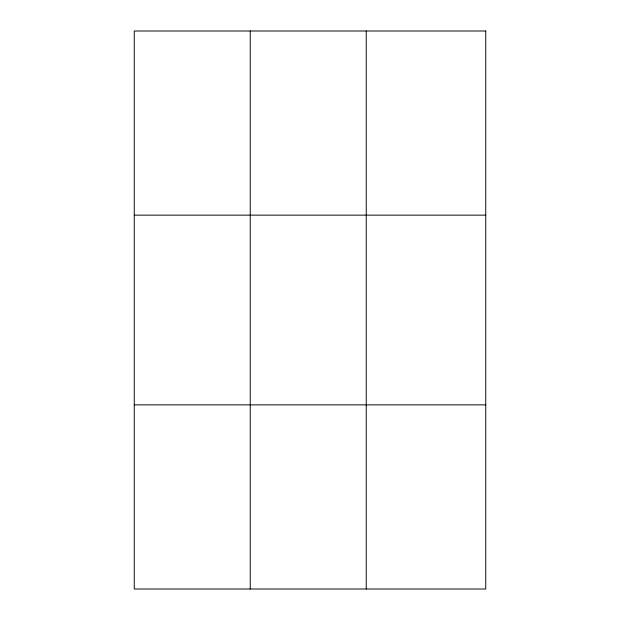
<?xml version="1.0" encoding="UTF-8"?>
<svg xmlns="http://www.w3.org/2000/svg" width="620" height="620" viewBox="0 0 620 620"><rect width="100%" height="100%" fill="white"/><g stroke="black" fill="none" stroke-linecap="round" stroke-linejoin="round"><path stroke-width="0.93" d="M250.248 31L250.248 589M366.242 31L366.242 589M134.253 215.14L485.747 215.14M134.253 404.86L485.747 404.86M485.747 31L485.747 589L134.253 589L134.253 31L485.747 31"/></g></svg>
